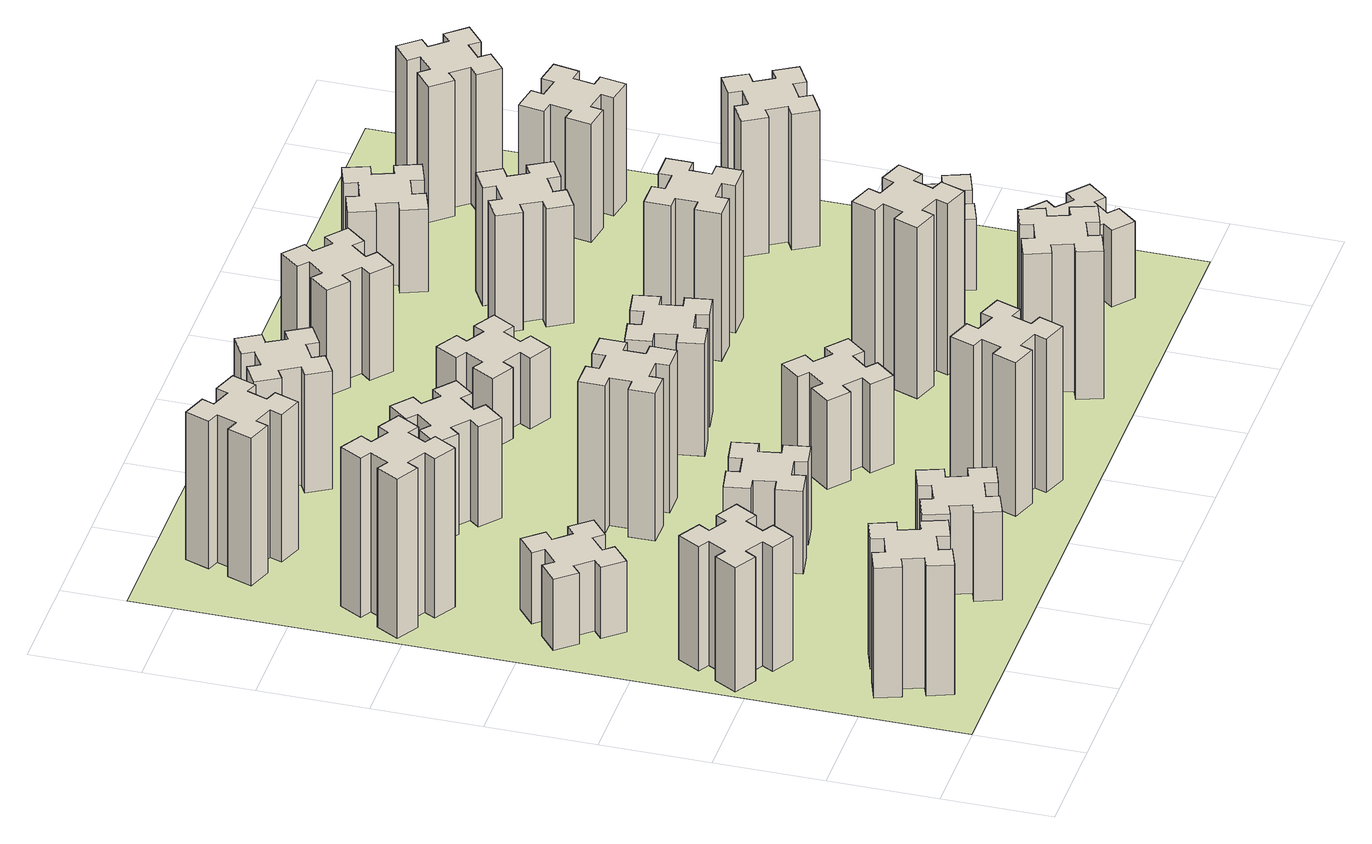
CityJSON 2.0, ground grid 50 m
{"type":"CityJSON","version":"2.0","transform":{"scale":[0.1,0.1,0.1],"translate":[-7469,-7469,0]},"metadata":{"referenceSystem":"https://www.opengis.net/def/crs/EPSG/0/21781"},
"CityObjects":{
"building1":{"type":"Building","attributes":{"class":"1000","function":"1000","usage":"1000","yearOfConstruction":2016,"roofType":"1000","measuredHeight":66,"storeysAboveGround":30,"storeysBelowGround":0},"geometry":[{"type":"Solid","lod":"1","boundaries":[[[[0,1,2,3,4,5,6,7,8,9,10,11,12,13,14,15,16,17,18,19]],[[17,16,20,21]],[[16,15,22,20]],[[15,14,23,22]],[[14,13,24,23]],[[13,12,25,24]],[[12,11,26,25]],[[11,10,27,26]],[[10,9,28,27]],[[9,8,29,28]],[[8,7,30,29]],[[7,6,31,30]],[[6,5,32,31]],[[5,4,33,32]],[[4,3,34,33]],[[3,2,35,34]],[[2,1,36,35]],[[1,0,37,36]],[[0,19,38,37]],[[19,18,39,38]],[[18,17,21,39]],[[24,25,26,27,28,29,30,31,32,33,34,35,36,37,38,39,21,20,22,23]]]]}]},
"building2":{"type":"Building","attributes":{"class":"1000","function":"1000","usage":"1000","yearOfConstruction":2016,"roofType":"1000","measuredHeight":63,"storeysAboveGround":30,"storeysBelowGround":0},"geometry":[{"type":"Solid","lod":"1","boundaries":[[[[40,41,42,43,44,45,46,47,48,49,50,51,52,53,54,55,56,57,58,59]],[[57,56,60,61]],[[56,55,62,60]],[[55,54,63,62]],[[54,53,64,63]],[[53,52,65,64]],[[52,51,66,65]],[[51,50,67,66]],[[50,49,68,67]],[[49,48,69,68]],[[48,47,70,69]],[[47,46,71,70]],[[46,45,72,71]],[[45,44,73,72]],[[44,43,74,73]],[[43,42,75,74]],[[42,41,76,75]],[[41,40,77,76]],[[40,59,78,77]],[[59,58,79,78]],[[58,57,61,79]],[[64,65,66,67,68,69,70,71,72,73,74,75,76,77,78,79,61,60,62,63]]]]}]},
"building3":{"type":"Building","attributes":{"class":"1000","function":"1000","usage":"1000","yearOfConstruction":2016,"roofType":"1000","measuredHeight":36,"storeysAboveGround":30,"storeysBelowGround":0},"geometry":[{"type":"Solid","lod":"1","boundaries":[[[[80,81,82,83,84,85,86,87,88,89,90,91,92,93,94,95,96,97,98,99]],[[97,96,100,101]],[[96,95,102,100]],[[95,94,103,102]],[[94,93,104,103]],[[93,92,105,104]],[[92,91,106,105]],[[91,90,107,106]],[[90,89,108,107]],[[89,88,109,108]],[[88,87,110,109]],[[87,86,111,110]],[[86,85,112,111]],[[85,84,113,112]],[[84,83,114,113]],[[83,82,115,114]],[[82,81,116,115]],[[81,80,117,116]],[[80,99,118,117]],[[99,98,119,118]],[[98,97,101,119]],[[104,105,106,107,108,109,110,111,112,113,114,115,116,117,118,119,101,100,102,103]]]]}]},
"building4":{"type":"Building","attributes":{"class":"1000","function":"1000","usage":"1000","yearOfConstruction":2016,"roofType":"1000","measuredHeight":81,"storeysAboveGround":30,"storeysBelowGround":0},"geometry":[{"type":"Solid","lod":"1","boundaries":[[[[120,121,122,123,124,125,126,127,128,129,130,131,132,133,134,135,136,137,138,139]],[[137,136,140,141]],[[136,135,142,140]],[[135,134,143,142]],[[134,133,144,143]],[[133,132,145,144]],[[132,131,146,145]],[[131,130,147,146]],[[130,129,148,147]],[[129,128,149,148]],[[128,127,150,149]],[[127,126,151,150]],[[126,125,152,151]],[[125,124,153,152]],[[124,123,154,153]],[[123,122,155,154]],[[122,121,156,155]],[[121,120,157,156]],[[120,139,158,157]],[[139,138,159,158]],[[138,137,141,159]],[[144,145,146,147,148,149,150,151,152,153,154,155,156,157,158,159,141,140,142,143]]]]}]},
"building5":{"type":"Building","attributes":{"class":"1000","function":"1000","usage":"1000","yearOfConstruction":2016,"roofType":"1000","measuredHeight":45,"storeysAboveGround":30,"storeysBelowGround":0},"geometry":[{"type":"Solid","lod":"1","boundaries":[[[[160,161,162,163,164,165,166,167,168,169,170,171,172,173,174,175,176,177,178,179]],[[177,176,180,181]],[[176,175,182,180]],[[175,174,183,182]],[[174,173,184,183]],[[173,172,185,184]],[[172,171,186,185]],[[171,170,187,186]],[[170,169,188,187]],[[169,168,189,188]],[[168,167,190,189]],[[167,166,191,190]],[[166,165,192,191]],[[165,164,193,192]],[[164,163,194,193]],[[163,162,195,194]],[[162,161,196,195]],[[161,160,197,196]],[[160,179,198,197]],[[179,178,199,198]],[[178,177,181,199]],[[184,185,186,187,188,189,190,191,192,193,194,195,196,197,198,199,181,180,182,183]]]]}]},
"building6":{"type":"Building","attributes":{"class":"1000","function":"1000","usage":"1000","yearOfConstruction":2016,"roofType":"1000","measuredHeight":75,"storeysAboveGround":30,"storeysBelowGround":0},"geometry":[{"type":"Solid","lod":"1","boundaries":[[[[200,201,202,203,204,205,206,207,208,209,210,211,212,213,214,215,216,217,218,219]],[[217,216,220,221]],[[216,215,222,220]],[[215,214,223,222]],[[214,213,224,223]],[[213,212,225,224]],[[212,211,226,225]],[[211,210,227,226]],[[210,209,228,227]],[[209,208,229,228]],[[208,207,230,229]],[[207,206,231,230]],[[206,205,232,231]],[[205,204,233,232]],[[204,203,234,233]],[[203,202,235,234]],[[202,201,236,235]],[[201,200,237,236]],[[200,219,238,237]],[[219,218,239,238]],[[218,217,221,239]],[[224,225,226,227,228,229,230,231,232,233,234,235,236,237,238,239,221,220,222,223]]]]}]},
"building7":{"type":"Building","attributes":{"class":"1000","function":"1000","usage":"1000","yearOfConstruction":2016,"roofType":"1000","measuredHeight":42,"storeysAboveGround":30,"storeysBelowGround":0},"geometry":[{"type":"Solid","lod":"1","boundaries":[[[[240,241,242,243,244,245,246,247,248,249,250,251,252,253,254,255,256,257,258,259]],[[257,256,260,261]],[[256,255,262,260]],[[255,254,263,262]],[[254,253,264,263]],[[253,252,265,264]],[[252,251,266,265]],[[251,250,267,266]],[[250,249,268,267]],[[249,248,269,268]],[[248,247,270,269]],[[247,246,271,270]],[[246,245,272,271]],[[245,244,273,272]],[[244,243,274,273]],[[243,242,275,274]],[[242,241,276,275]],[[241,240,277,276]],[[240,259,278,277]],[[259,258,279,278]],[[258,257,261,279]],[[264,265,266,267,268,269,270,271,272,273,274,275,276,277,278,279,261,260,262,263]]]]}]},
"building8":{"type":"Building","attributes":{"class":"1000","function":"1000","usage":"1000","yearOfConstruction":2016,"roofType":"1000","measuredHeight":75,"storeysAboveGround":30,"storeysBelowGround":0},"geometry":[{"type":"Solid","lod":"1","boundaries":[[[[280,281,282,283,284,285,286,287,288,289,290,291,292,293,294,295,296,297,298,299]],[[297,296,300,301]],[[296,295,302,300]],[[295,294,303,302]],[[294,293,304,303]],[[293,292,305,304]],[[292,291,306,305]],[[291,290,307,306]],[[290,289,308,307]],[[289,288,309,308]],[[288,287,310,309]],[[287,286,311,310]],[[286,285,312,311]],[[285,284,313,312]],[[284,283,314,313]],[[283,282,315,314]],[[282,281,316,315]],[[281,280,317,316]],[[280,299,318,317]],[[299,298,319,318]],[[298,297,301,319]],[[304,305,306,307,308,309,310,311,312,313,314,315,316,317,318,319,301,300,302,303]]]]}]},
"building9":{"type":"Building","attributes":{"class":"1000","function":"1000","usage":"1000","yearOfConstruction":2016,"roofType":"1000","measuredHeight":51,"storeysAboveGround":30,"storeysBelowGround":0},"geometry":[{"type":"Solid","lod":"1","boundaries":[[[[320,321,322,323,324,325,326,327,328,329,330,331,332,333,334,335,336,337,338,339]],[[337,336,340,341]],[[336,335,342,340]],[[335,334,343,342]],[[334,333,344,343]],[[333,332,345,344]],[[332,331,346,345]],[[331,330,347,346]],[[330,329,348,347]],[[329,328,349,348]],[[328,327,350,349]],[[327,326,351,350]],[[326,325,352,351]],[[325,324,353,352]],[[324,323,354,353]],[[323,322,355,354]],[[322,321,356,355]],[[321,320,357,356]],[[320,339,358,357]],[[339,338,359,358]],[[338,337,341,359]],[[344,345,346,347,348,349,350,351,352,353,354,355,356,357,358,359,341,340,342,343]]]]}]},
"building10":{"type":"Building","attributes":{"class":"1000","function":"1000","usage":"1000","yearOfConstruction":2016,"roofType":"1000","measuredHeight":78,"storeysAboveGround":30,"storeysBelowGround":0},"geometry":[{"type":"Solid","lod":"1","boundaries":[[[[360,361,362,363,364,365,366,367,368,369,370,371,372,373,374,375,376,377,378,379]],[[377,376,380,381]],[[376,375,382,380]],[[375,374,383,382]],[[374,373,384,383]],[[373,372,385,384]],[[372,371,386,385]],[[371,370,387,386]],[[370,369,388,387]],[[369,368,389,388]],[[368,367,390,389]],[[367,366,391,390]],[[366,365,392,391]],[[365,364,393,392]],[[364,363,394,393]],[[363,362,395,394]],[[362,361,396,395]],[[361,360,397,396]],[[360,379,398,397]],[[379,378,399,398]],[[378,377,381,399]],[[384,385,386,387,388,389,390,391,392,393,394,395,396,397,398,399,381,380,382,383]]]]}]},
"building11":{"type":"Building","attributes":{"class":"1000","function":"1000","usage":"1000","yearOfConstruction":2016,"roofType":"1000","measuredHeight":60,"storeysAboveGround":30,"storeysBelowGround":0},"geometry":[{"type":"Solid","lod":"1","boundaries":[[[[400,401,402,403,404,405,406,407,408,409,410,411,412,413,414,415,416,417,418,419]],[[417,416,420,421]],[[416,415,422,420]],[[415,414,423,422]],[[414,413,424,423]],[[413,412,425,424]],[[412,411,426,425]],[[411,410,427,426]],[[410,409,428,427]],[[409,408,429,428]],[[408,407,430,429]],[[407,406,431,430]],[[406,405,432,431]],[[405,404,433,432]],[[404,403,434,433]],[[403,402,435,434]],[[402,401,436,435]],[[401,400,437,436]],[[400,419,438,437]],[[419,418,439,438]],[[418,417,421,439]],[[424,425,426,427,428,429,430,431,432,433,434,435,436,437,438,439,421,420,422,423]]]]}]},
"building12":{"type":"Building","attributes":{"class":"1000","function":"1000","usage":"1000","yearOfConstruction":2016,"roofType":"1000","measuredHeight":45,"storeysAboveGround":30,"storeysBelowGround":0},"geometry":[{"type":"Solid","lod":"1","boundaries":[[[[440,441,442,443,444,445,446,447,448,449,450,451,452,453,454,455,456,457,458,459]],[[457,456,460,461]],[[456,455,462,460]],[[455,454,463,462]],[[454,453,464,463]],[[453,452,465,464]],[[452,451,466,465]],[[451,450,467,466]],[[450,449,468,467]],[[449,448,469,468]],[[448,447,470,469]],[[447,446,471,470]],[[446,445,472,471]],[[445,444,473,472]],[[444,443,474,473]],[[443,442,475,474]],[[442,441,476,475]],[[441,440,477,476]],[[440,459,478,477]],[[459,458,479,478]],[[458,457,461,479]],[[464,465,466,467,468,469,470,471,472,473,474,475,476,477,478,479,461,460,462,463]]]]}]},
"building13":{"type":"Building","attributes":{"class":"1000","function":"1000","usage":"1000","yearOfConstruction":2016,"roofType":"1000","measuredHeight":57,"storeysAboveGround":30,"storeysBelowGround":0},"geometry":[{"type":"Solid","lod":"1","boundaries":[[[[480,481,482,483,484,485,486,487,488,489,490,491,492,493,494,495,496,497,498,499]],[[497,496,500,501]],[[496,495,502,500]],[[495,494,503,502]],[[494,493,504,503]],[[493,492,505,504]],[[492,491,506,505]],[[491,490,507,506]],[[490,489,508,507]],[[489,488,509,508]],[[488,487,510,509]],[[487,486,511,510]],[[486,485,512,511]],[[485,484,513,512]],[[484,483,514,513]],[[483,482,515,514]],[[482,481,516,515]],[[481,480,517,516]],[[480,499,518,517]],[[499,498,519,518]],[[498,497,501,519]],[[504,505,506,507,508,509,510,511,512,513,514,515,516,517,518,519,501,500,502,503]]]]}]},
"building14":{"type":"Building","attributes":{"class":"1000","function":"1000","usage":"1000","yearOfConstruction":2016,"roofType":"1000","measuredHeight":36,"storeysAboveGround":30,"storeysBelowGround":0},"geometry":[{"type":"Solid","lod":"1","boundaries":[[[[520,521,522,523,524,525,526,527,528,529,530,531,532,533,534,535,536,537,538,539]],[[537,536,540,541]],[[536,535,542,540]],[[535,534,543,542]],[[534,533,544,543]],[[533,532,545,544]],[[532,531,546,545]],[[531,530,547,546]],[[530,529,548,547]],[[529,528,549,548]],[[528,527,550,549]],[[527,526,551,550]],[[526,525,552,551]],[[525,524,553,552]],[[524,523,554,553]],[[523,522,555,554]],[[522,521,556,555]],[[521,520,557,556]],[[520,539,558,557]],[[539,538,559,558]],[[538,537,541,559]],[[544,545,546,547,548,549,550,551,552,553,554,555,556,557,558,559,541,540,542,543]]]]}]},
"building15":{"type":"Building","attributes":{"class":"1000","function":"1000","usage":"1000","yearOfConstruction":2016,"roofType":"1000","measuredHeight":75,"storeysAboveGround":30,"storeysBelowGround":0},"geometry":[{"type":"Solid","lod":"1","boundaries":[[[[560,561,562,563,564,565,566,567,568,569,570,571,572,573,574,575,576,577,578,579]],[[577,576,580,581]],[[576,575,582,580]],[[575,574,583,582]],[[574,573,584,583]],[[573,572,585,584]],[[572,571,586,585]],[[571,570,587,586]],[[570,569,588,587]],[[569,568,589,588]],[[568,567,590,589]],[[567,566,591,590]],[[566,565,592,591]],[[565,564,593,592]],[[564,563,594,593]],[[563,562,595,594]],[[562,561,596,595]],[[561,560,597,596]],[[560,579,598,597]],[[579,578,599,598]],[[578,577,581,599]],[[584,585,586,587,588,589,590,591,592,593,594,595,596,597,598,599,581,580,582,583]]]]}]},
"building16":{"type":"Building","attributes":{"class":"1000","function":"1000","usage":"1000","yearOfConstruction":2016,"roofType":"1000","measuredHeight":87,"storeysAboveGround":30,"storeysBelowGround":0},"geometry":[{"type":"Solid","lod":"1","boundaries":[[[[600,601,602,603,604,605,606,607,608,609,610,611,612,613,614,615,616,617,618,619]],[[617,616,620,621]],[[616,615,622,620]],[[615,614,623,622]],[[614,613,624,623]],[[613,612,625,624]],[[612,611,626,625]],[[611,610,627,626]],[[610,609,628,627]],[[609,608,629,628]],[[608,607,630,629]],[[607,606,631,630]],[[606,605,632,631]],[[605,604,633,632]],[[604,603,634,633]],[[603,602,635,634]],[[602,601,636,635]],[[601,600,637,636]],[[600,619,638,637]],[[619,618,639,638]],[[618,617,621,639]],[[624,625,626,627,628,629,630,631,632,633,634,635,636,637,638,639,621,620,622,623]]]]}]},
"building17":{"type":"Building","attributes":{"class":"1000","function":"1000","usage":"1000","yearOfConstruction":2016,"roofType":"1000","measuredHeight":54,"storeysAboveGround":30,"storeysBelowGround":0},"geometry":[{"type":"Solid","lod":"1","boundaries":[[[[640,641,642,643,644,645,646,647,648,649,650,651,652,653,654,655,656,657,658,659]],[[657,656,660,661]],[[656,655,662,660]],[[655,654,663,662]],[[654,653,664,663]],[[653,652,665,664]],[[652,651,666,665]],[[651,650,667,666]],[[650,649,668,667]],[[649,648,669,668]],[[648,647,670,669]],[[647,646,671,670]],[[646,645,672,671]],[[645,644,673,672]],[[644,643,674,673]],[[643,642,675,674]],[[642,641,676,675]],[[641,640,677,676]],[[640,659,678,677]],[[659,658,679,678]],[[658,657,661,679]],[[664,665,666,667,668,669,670,671,672,673,674,675,676,677,678,679,661,660,662,663]]]]}]},
"building18":{"type":"Building","attributes":{"class":"1000","function":"1000","usage":"1000","yearOfConstruction":2016,"roofType":"1000","measuredHeight":75,"storeysAboveGround":30,"storeysBelowGround":0},"geometry":[{"type":"Solid","lod":"1","boundaries":[[[[680,681,682,683,684,685,686,687,688,689,690,691,692,693,694,695,696,697,698,699]],[[697,696,700,701]],[[696,695,702,700]],[[695,694,703,702]],[[694,693,704,703]],[[693,692,705,704]],[[692,691,706,705]],[[691,690,707,706]],[[690,689,708,707]],[[689,688,709,708]],[[688,687,710,709]],[[687,686,711,710]],[[686,685,712,711]],[[685,684,713,712]],[[684,683,714,713]],[[683,682,715,714]],[[682,681,716,715]],[[681,680,717,716]],[[680,699,718,717]],[[699,698,719,718]],[[698,697,701,719]],[[704,705,706,707,708,709,710,711,712,713,714,715,716,717,718,719,701,700,702,703]]]]}]},
"building19":{"type":"Building","attributes":{"class":"1000","function":"1000","usage":"1000","yearOfConstruction":2016,"roofType":"1000","measuredHeight":60,"storeysAboveGround":30,"storeysBelowGround":0},"geometry":[{"type":"Solid","lod":"1","boundaries":[[[[720,721,722,723,724,725,726,727,728,729,730,731,732,733,734,735,736,737,738,739]],[[737,736,740,741]],[[736,735,742,740]],[[735,734,743,742]],[[734,733,744,743]],[[733,732,745,744]],[[732,731,746,745]],[[731,730,747,746]],[[730,729,748,747]],[[729,728,749,748]],[[728,727,750,749]],[[727,726,751,750]],[[726,725,752,751]],[[725,724,753,752]],[[724,723,754,753]],[[723,722,755,754]],[[722,721,756,755]],[[721,720,757,756]],[[720,739,758,757]],[[739,738,759,758]],[[738,737,741,759]],[[744,745,746,747,748,749,750,751,752,753,754,755,756,757,758,759,741,740,742,743]]]]}]},
"building20":{"type":"Building","attributes":{"class":"1000","function":"1000","usage":"1000","yearOfConstruction":2016,"roofType":"1000","measuredHeight":39,"storeysAboveGround":30,"storeysBelowGround":0},"geometry":[{"type":"Solid","lod":"1","boundaries":[[[[760,761,762,763,764,765,766,767,768,769,770,771,772,773,774,775,776,777,778,779]],[[777,776,780,781]],[[776,775,782,780]],[[775,774,783,782]],[[774,773,784,783]],[[773,772,785,784]],[[772,771,786,785]],[[771,770,787,786]],[[770,769,788,787]],[[769,768,789,788]],[[768,767,790,789]],[[767,766,791,790]],[[766,765,792,791]],[[765,764,793,792]],[[764,763,794,793]],[[763,762,795,794]],[[762,761,796,795]],[[761,760,797,796]],[[760,779,798,797]],[[779,778,799,798]],[[778,777,781,799]],[[784,785,786,787,788,789,790,791,792,793,794,795,796,797,798,799,781,780,782,783]]]]}]},
"building21":{"type":"Building","attributes":{"class":"1000","function":"1000","usage":"1000","yearOfConstruction":2016,"roofType":"1000","measuredHeight":36,"storeysAboveGround":30,"storeysBelowGround":0},"geometry":[{"type":"Solid","lod":"1","boundaries":[[[[800,801,802,803,804,805,806,807,808,809,810,811,812,813,814,815,816,817,818,819]],[[817,816,820,821]],[[816,815,822,820]],[[815,814,823,822]],[[814,813,824,823]],[[813,812,825,824]],[[812,811,826,825]],[[811,810,827,826]],[[810,809,828,827]],[[809,808,829,828]],[[808,807,830,829]],[[807,806,831,830]],[[806,805,832,831]],[[805,804,833,832]],[[804,803,834,833]],[[803,802,835,834]],[[802,801,836,835]],[[801,800,837,836]],[[800,819,838,837]],[[819,818,839,838]],[[818,817,821,839]],[[824,825,826,827,828,829,830,831,832,833,834,835,836,837,838,839,821,820,822,823]]]]}]},
"building22":{"type":"Building","attributes":{"class":"1000","function":"1000","usage":"1000","yearOfConstruction":2016,"roofType":"1000","measuredHeight":42,"storeysAboveGround":30,"storeysBelowGround":0},"geometry":[{"type":"Solid","lod":"1","boundaries":[[[[840,841,842,843,844,845,846,847,848,849,850,851,852,853,854,855,856,857,858,859]],[[857,856,860,861]],[[856,855,862,860]],[[855,854,863,862]],[[854,853,864,863]],[[853,852,865,864]],[[852,851,866,865]],[[851,850,867,866]],[[850,849,868,867]],[[849,848,869,868]],[[848,847,870,869]],[[847,846,871,870]],[[846,845,872,871]],[[845,844,873,872]],[[844,843,874,873]],[[843,842,875,874]],[[842,841,876,875]],[[841,840,877,876]],[[840,859,878,877]],[[859,858,879,878]],[[858,857,861,879]],[[864,865,866,867,868,869,870,871,872,873,874,875,876,877,878,879,861,860,862,863]]]]}]},
"building23":{"type":"Building","attributes":{"class":"1000","function":"1000","usage":"1000","yearOfConstruction":2016,"roofType":"1000","measuredHeight":69,"storeysAboveGround":30,"storeysBelowGround":0},"geometry":[{"type":"Solid","lod":"1","boundaries":[[[[880,881,882,883,884,885,886,887,888,889,890,891,892,893,894,895,896,897,898,899]],[[897,896,900,901]],[[896,895,902,900]],[[895,894,903,902]],[[894,893,904,903]],[[893,892,905,904]],[[892,891,906,905]],[[891,890,907,906]],[[890,889,908,907]],[[889,888,909,908]],[[888,887,910,909]],[[887,886,911,910]],[[886,885,912,911]],[[885,884,913,912]],[[884,883,914,913]],[[883,882,915,914]],[[882,881,916,915]],[[881,880,917,916]],[[880,899,918,917]],[[899,898,919,918]],[[898,897,901,919]],[[904,905,906,907,908,909,910,911,912,913,914,915,916,917,918,919,901,900,902,903]]]]}]},
"building24":{"type":"Building","attributes":{"class":"1000","function":"1000","usage":"1000","yearOfConstruction":2016,"roofType":"1000","measuredHeight":60,"storeysAboveGround":30,"storeysBelowGround":0},"geometry":[{"type":"Solid","lod":"1","boundaries":[[[[920,921,922,923,924,925,926,927,928,929,930,931,932,933,934,935,936,937,938,939]],[[937,936,940,941]],[[936,935,942,940]],[[935,934,943,942]],[[934,933,944,943]],[[933,932,945,944]],[[932,931,946,945]],[[931,930,947,946]],[[930,929,948,947]],[[929,928,949,948]],[[928,927,950,949]],[[927,926,951,950]],[[926,925,952,951]],[[925,924,953,952]],[[924,923,954,953]],[[923,922,955,954]],[[922,921,956,955]],[[921,920,957,956]],[[920,939,958,957]],[[939,938,959,958]],[[938,937,941,959]],[[944,945,946,947,948,949,950,951,952,953,954,955,956,957,958,959,941,940,942,943]]]]}]},
"building25":{"type":"Building","attributes":{"class":"1000","function":"1000","usage":"1000","yearOfConstruction":2016,"roofType":"1000","measuredHeight":69,"storeysAboveGround":30,"storeysBelowGround":0},"geometry":[{"type":"Solid","lod":"1","boundaries":[[[[960,961,962,963,964,965,966,967,968,969,970,971,972,973,974,975,976,977,978,979]],[[977,976,980,981]],[[976,975,982,980]],[[975,974,983,982]],[[974,973,984,983]],[[973,972,985,984]],[[972,971,986,985]],[[971,970,987,986]],[[970,969,988,987]],[[969,968,989,988]],[[968,967,990,989]],[[967,966,991,990]],[[966,965,992,991]],[[965,964,993,992]],[[964,963,994,993]],[[963,962,995,994]],[[962,961,996,995]],[[961,960,997,996]],[[960,979,998,997]],[[979,978,999,998]],[[978,977,981,999]],[[984,985,986,987,988,989,990,991,992,993,994,995,996,997,998,999,981,980,982,983]]]]}]},
"landuse1":{"type":"LandUse","attributes":{"name":"plot1","function":"1010"},"geometry":[{"type":"MultiSurface","lod":"1","boundaries":[[[1000,1001,1002,1003]]]}]}
},
"vertices":[
[385,496,0],[291,462,0],[270,518,0],[157,477,0],[199,364,0],[255,385,0],[289,291,0],[233,270,0],[274,157,0],[387,199,0],[366,255,0],[460,289,0],[480,233,0],[593,274,0],[552,387,0],[496,366,0],[462,460,0],[518,480,0],[477,593,0],[364,552,0],[462,460,660],[518,480,660],[496,366,660],[552,387,660],[593,274,660],[480,233,660],[460,289,660],[366,255,660],[387,199,660],[274,157,660],[233,270,660],[289,291,660],[255,385,660],[199,364,660],[157,477,660],[270,518,660],[291,462,660],[385,496,660],[364,552,660],[477,593,660],
[374,1186,0],[287,1236,0],[317,1288,0],[213,1348,0],[153,1244,0],[205,1214,0],[155,1127,0],[103,1157,0],[43,1053,0],[147,993,0],[177,1045,0],[264,995,0],[234,943,0],[338,883,0],[398,987,0],[346,1017,0],[396,1104,0],[448,1074,0],[508,1178,0],[404,1238,0],[396,1104,630],[448,1074,630],[346,1017,630],[398,987,630],[338,883,630],[234,943,630],[264,995,630],[177,1045,630],[147,993,630],[43,1053,630],[103,1157,630],[155,1127,630],[205,1214,630],[153,1244,630],[213,1348,630],[317,1288,630],[287,1236,630],[374,1186,630],[404,1238,630],[508,1178,630],
[492,1888,0],[427,1964,0],[473,2003,0],[396,2095,0],[304,2018,0],[343,1972,0],[266,1907,0],[228,1953,0],[136,1876,0],[213,1784,0],[259,1823,0],[323,1746,0],[277,1708,0],[354,1616,0],[446,1693,0],[408,1739,0],[484,1803,0],[523,1757,0],[615,1834,0],[538,1926,0],[484,1803,360],[523,1757,360],[408,1739,360],[446,1693,360],[354,1616,360],[277,1708,360],[323,1746,360],[259,1823,360],[213,1784,360],[136,1876,360],[228,1953,360],[266,1907,360],[343,1972,360],[304,2018,360],[396,2095,360],[473,2003,360],[427,1964,360],[492,1888,360],[538,1926,360],[615,1834,360],
[177,2525,0],[264,2475,0],[234,2423,0],[338,2363,0],[398,2467,0],[346,2497,0],[396,2584,0],[448,2554,0],[508,2658,0],[404,2718,0],[374,2666,0],[287,2716,0],[317,2768,0],[213,2828,0],[153,2724,0],[205,2694,0],[155,2607,0],[103,2637,0],[43,2533,0],[147,2473,0],[155,2607,810],[103,2637,810],[205,2694,810],[153,2724,810],[213,2828,810],[317,2768,810],[287,2716,810],[374,2666,810],[404,2718,810],[508,2658,810],[448,2554,810],[396,2584,810],[346,2497,810],[398,2467,810],[338,2363,810],[234,2423,810],[264,2475,810],[177,2525,810],[147,2473,810],[43,2533,810],
[995,385,0],[1029,291,0],[973,270,0],[1014,157,0],[1127,199,0],[1106,255,0],[1200,289,0],[1220,233,0],[1333,274,0],[1292,387,0],[1236,366,0],[1202,460,0],[1258,480,0],[1217,593,0],[1104,552,0],[1125,496,0],[1031,462,0],[1010,518,0],[897,477,0],[939,364,0],[1031,462,450],[1010,518,450],[1125,496,450],[1104,552,450],[1217,593,450],[1258,480,450],[1202,460,450],[1236,366,450],[1292,387,450],[1333,274,450],[1220,233,450],[1200,289,450],[1106,255,450],[1127,199,450],[1014,157,450],[973,270,450],[1029,291,450],[995,385,450],[939,364,450],[897,477,450],
[389,3420,0],[355,3326,0],[299,3347,0],[257,3234,0],[370,3193,0],[391,3249,0],[485,3215,0],[464,3159,0],[577,3117,0],[618,3230,0],[562,3251,0],[596,3345,0],[652,3324,0],[693,3437,0],[580,3478,0],[560,3422,0],[466,3456,0],[487,3512,0],[374,3553,0],[333,3440,0],[466,3456,750],[487,3512,750],[560,3422,750],[580,3478,750],[693,3437,750],[652,3324,750],[596,3345,750],[562,3251,750],[618,3230,750],[577,3117,750],[464,3159,750],[485,3215,750],[391,3249,750],[370,3193,750],[257,3234,750],[299,3347,750],[355,3326,750],[389,3420,750],[333,3440,750],[374,3553,750],
[1145,1332,0],[1047,1315,0],[1037,1374,0],[918,1353,0],[939,1235,0],[998,1245,0],[1016,1147,0],[957,1137,0],[977,1018,0],[1096,1039,0],[1085,1098,0],[1184,1116,0],[1194,1057,0],[1312,1077,0],[1291,1196,0],[1232,1185,0],[1215,1284,0],[1274,1294,0],[1253,1412,0],[1135,1391,0],[1215,1284,420],[1274,1294,420],[1232,1185,420],[1291,1196,420],[1312,1077,420],[1194,1057,420],[1184,1116,420],[1085,1098,420],[1096,1039,420],[977,1018,420],[957,1137,420],[1016,1147,420],[998,1245,420],[939,1235,420],[918,1353,420],[1037,1374,420],[1047,1315,420],[1145,1332,420],[1135,1391,420],[1253,1412,420],
[1265,1965,0],[1165,1965,0],[1165,2025,0],[1045,2025,0],[1045,1905,0],[1105,1905,0],[1105,1805,0],[1045,1805,0],[1045,1685,0],[1165,1685,0],[1165,1745,0],[1265,1745,0],[1265,1685,0],[1385,1685,0],[1385,1805,0],[1325,1805,0],[1325,1905,0],[1385,1905,0],[1385,2025,0],[1265,2025,0],[1325,1905,750],[1385,1905,750],[1325,1805,750],[1385,1805,750],[1385,1685,750],[1265,1685,750],[1265,1745,750],[1165,1745,750],[1165,1685,750],[1045,1685,750],[1045,1805,750],[1105,1805,750],[1105,1905,750],[1045,1905,750],[1045,2025,750],[1165,2025,750],[1165,1965,750],[1265,1965,750],[1265,2025,750],[1385,2025,750],
[1124,2647,0],[1048,2712,0],[1086,2758,0],[994,2835,0],[917,2743,0],[963,2704,0],[899,2628,0],[853,2666,0],[776,2574,0],[868,2497,0],[906,2543,0],[983,2479,0],[944,2433,0],[1036,2356,0],[1113,2448,0],[1067,2486,0],[1132,2563,0],[1178,2524,0],[1255,2616,0],[1163,2693,0],[1132,2563,510],[1178,2524,510],[1067,2486,510],[1113,2448,510],[1036,2356,510],[944,2433,510],[983,2479,510],[906,2543,510],[868,2497,510],[776,2574,510],[853,2666,510],[899,2628,510],[963,2704,510],[917,2743,510],[994,2835,510],[1086,2758,510],[1048,2712,510],[1124,2647,510],[1163,2693,510],[1255,2616,510],
[1942,291,0],[1976,385,0],[2032,364,0],[2073,477,0],[1960,518,0],[1940,462,0],[1846,496,0],[1867,552,0],[1754,593,0],[1713,480,0],[1769,460,0],[1735,366,0],[1679,387,0],[1637,274,0],[1750,233,0],[1771,289,0],[1865,255,0],[1844,199,0],[1957,157,0],[1998,270,0],[1865,255,780],[1844,199,780],[1771,289,780],[1750,233,780],[1637,274,780],[1679,387,780],[1735,366,780],[1769,460,780],[1713,480,780],[1754,593,780],[1867,552,780],[1846,496,780],[1940,462,780],[1960,518,780],[2073,477,780],[2032,364,780],[1976,385,780],[1942,291,780],[1998,270,780],[1957,157,780],
[1236,3347,0],[1186,3434,0],[1238,3464,0],[1178,3568,0],[1074,3508,0],[1104,3456,0],[1017,3406,0],[987,3458,0],[883,3398,0],[943,3294,0],[995,3324,0],[1045,3237,0],[993,3207,0],[1053,3103,0],[1157,3163,0],[1127,3215,0],[1214,3265,0],[1244,3213,0],[1348,3273,0],[1288,3377,0],[1214,3265,600],[1244,3213,600],[1127,3215,600],[1157,3163,600],[1053,3103,600],[993,3207,600],[1045,3237,600],[995,3324,600],[943,3294,600],[883,3398,600],[987,3458,600],[1017,3406,600],[1104,3456,600],[1074,3508,600],[1178,3568,600],[1238,3464,600],[1186,3434,600],[1236,3347,600],[1288,3377,600],[1348,3273,600],
[1803,1224,0],[1739,1148,0],[1693,1186,0],[1616,1094,0],[1708,1017,0],[1746,1063,0],[1823,999,0],[1784,953,0],[1876,876,0],[1953,968,0],[1907,1006,0],[1972,1083,0],[2018,1044,0],[2095,1136,0],[2003,1213,0],[1964,1167,0],[1888,1232,0],[1926,1278,0],[1834,1355,0],[1757,1263,0],[1888,1232,450],[1926,1278,450],[1964,1167,450],[2003,1213,450],[2095,1136,450],[2018,1044,450],[1972,1083,450],[1907,1006,450],[1953,968,450],[1876,876,450],[1784,953,450],[1823,999,450],[1746,1063,450],[1708,1017,450],[1616,1094,450],[1693,1186,450],[1739,1148,450],[1803,1224,450],[1757,1263,450],[1834,1355,450],
[1885,1972,0],[1787,1955,0],[1777,2014,0],[1658,1993,0],[1679,1875,0],[1738,1885,0],[1756,1787,0],[1697,1777,0],[1717,1658,0],[1836,1679,0],[1825,1738,0],[1924,1756,0],[1934,1697,0],[2052,1717,0],[2031,1836,0],[1972,1825,0],[1955,1924,0],[2014,1934,0],[1993,2052,0],[1875,2031,0],[1955,1924,570],[2014,1934,570],[1972,1825,570],[2031,1836,570],[2052,1717,570],[1934,1697,570],[1924,1756,570],[1825,1738,570],[1836,1679,570],[1717,1658,570],[1697,1777,570],[1756,1787,570],[1738,1885,570],[1679,1875,570],[1658,1993,570],[1777,2014,570],[1787,1955,570],[1885,1972,570],[1875,2031,570],[1993,2052,570],
[1657,2525,0],[1744,2475,0],[1714,2423,0],[1818,2363,0],[1878,2467,0],[1826,2497,0],[1876,2584,0],[1928,2554,0],[1988,2658,0],[1884,2718,0],[1854,2666,0],[1767,2716,0],[1797,2768,0],[1693,2828,0],[1633,2724,0],[1685,2694,0],[1635,2607,0],[1583,2637,0],[1523,2533,0],[1627,2473,0],[1635,2607,360],[1583,2637,360],[1685,2694,360],[1633,2724,360],[1693,2828,360],[1797,2768,360],[1767,2716,360],[1854,2666,360],[1884,2718,360],[1988,2658,360],[1928,2554,360],[1876,2584,360],[1826,2497,360],[1878,2467,360],[1818,2363,360],[1714,2423,360],[1744,2475,360],[1657,2525,360],[1627,2473,360],[1523,2533,360],
[2816,366,0],[2782,460,0],[2838,480,0],[2797,593,0],[2684,552,0],[2705,496,0],[2611,462,0],[2590,518,0],[2477,477,0],[2519,364,0],[2575,385,0],[2609,291,0],[2553,270,0],[2594,157,0],[2707,199,0],[2686,255,0],[2780,289,0],[2800,233,0],[2913,274,0],[2872,387,0],[2780,289,750],[2800,233,750],[2686,255,750],[2707,199,750],[2594,157,750],[2553,270,750],[2609,291,750],[2575,385,750],[2519,364,750],[2477,477,750],[2590,518,750],[2611,462,750],[2705,496,750],[2684,552,750],[2797,593,750],[2838,480,750],[2782,460,750],[2816,366,750],[2872,387,750],[2913,274,750],
[2511,929,0],[2605,895,0],[2584,839,0],[2697,797,0],[2738,910,0],[2682,931,0],[2716,1025,0],[2772,1004,0],[2813,1117,0],[2700,1158,0],[2680,1102,0],[2586,1136,0],[2607,1192,0],[2494,1233,0],[2453,1120,0],[2509,1100,0],[2475,1006,0],[2419,1027,0],[2377,914,0],[2490,873,0],[2475,1006,870],[2419,1027,870],[2509,1100,870],[2453,1120,870],[2494,1233,870],[2607,1192,870],[2586,1136,870],[2680,1102,870],[2700,1158,870],[2813,1117,870],[2772,1004,870],[2716,1025,870],[2682,931,870],[2738,910,870],[2697,797,870],[2584,839,870],[2605,895,870],[2511,929,870],[2490,873,870],[2377,914,870],
[2007,3226,0],[2072,3303,0],[2118,3264,0],[2195,3356,0],[2103,3433,0],[2064,3387,0],[1988,3452,0],[2026,3498,0],[1934,3575,0],[1857,3483,0],[1903,3444,0],[1839,3368,0],[1793,3406,0],[1716,3314,0],[1808,3237,0],[1846,3283,0],[1923,3219,0],[1884,3173,0],[1976,3096,0],[2053,3188,0],[1923,3219,540],[1884,3173,540],[1846,3283,540],[1808,3237,540],[1716,3314,540],[1793,3406,540],[1839,3368,540],[1903,3444,540],[1857,3483,540],[1934,3575,540],[2026,3498,540],[1988,3452,540],[2064,3387,540],[2103,3433,540],[2195,3356,540],[2118,3264,540],[2072,3303,540],[2007,3226,540],[2053,3188,540],[1976,3096,540],
[2485,2005,0],[2485,1905,0],[2425,1905,0],[2425,1785,0],[2545,1785,0],[2545,1845,0],[2645,1845,0],[2645,1785,0],[2765,1785,0],[2765,1905,0],[2705,1905,0],[2705,2005,0],[2765,2005,0],[2765,2125,0],[2645,2125,0],[2645,2065,0],[2545,2065,0],[2545,2125,0],[2425,2125,0],[2425,2005,0],[2545,2065,750],[2545,2125,750],[2645,2065,750],[2645,2125,750],[2765,2125,750],[2765,2005,750],[2705,2005,750],[2705,1905,750],[2765,1905,750],[2765,1785,750],[2645,1785,750],[2645,1845,750],[2545,1845,750],[2545,1785,750],[2425,1785,750],[2425,1905,750],[2485,1905,750],[2485,2005,750],[2425,2005,750],[2425,2125,750],
[2584,2816,0],[2497,2766,0],[2467,2818,0],[2363,2758,0],[2423,2654,0],[2475,2684,0],[2525,2597,0],[2473,2567,0],[2533,2463,0],[2637,2523,0],[2607,2575,0],[2694,2625,0],[2724,2573,0],[2828,2633,0],[2768,2737,0],[2716,2707,0],[2666,2794,0],[2718,2824,0],[2658,2928,0],[2554,2868,0],[2666,2794,600],[2718,2824,600],[2716,2707,600],[2768,2737,600],[2828,2633,600],[2724,2573,600],[2694,2625,600],[2607,2575,600],[2637,2523,600],[2533,2463,600],[2473,2567,600],[2525,2597,600],[2475,2684,600],[2423,2654,600],[2363,2758,600],[2467,2818,600],[2497,2766,600],[2584,2816,600],[2554,2868,600],[2658,2928,600],
[3444,527,0],[3368,592,0],[3406,638,0],[3314,715,0],[3237,623,0],[3283,584,0],[3219,508,0],[3173,546,0],[3096,454,0],[3188,377,0],[3226,423,0],[3303,359,0],[3264,313,0],[3356,236,0],[3433,328,0],[3387,366,0],[3452,443,0],[3498,404,0],[3575,496,0],[3483,573,0],[3452,443,390],[3498,404,390],[3387,366,390],[3433,328,390],[3356,236,390],[3264,313,390],[3303,359,390],[3226,423,390],[3188,377,390],[3096,454,390],[3173,546,390],[3219,508,390],[3283,584,390],[3237,623,390],[3314,715,390],[3406,638,390],[3368,592,390],[3444,527,390],[3483,573,390],[3575,496,390],
[3456,1106,0],[3422,1200,0],[3478,1220,0],[3437,1333,0],[3324,1292,0],[3345,1236,0],[3251,1202,0],[3230,1258,0],[3117,1217,0],[3159,1104,0],[3215,1125,0],[3249,1031,0],[3193,1010,0],[3234,897,0],[3347,939,0],[3326,995,0],[3420,1029,0],[3440,973,0],[3553,1014,0],[3512,1127,0],[3420,1029,360],[3440,973,360],[3326,995,360],[3347,939,360],[3234,897,360],[3193,1010,360],[3249,1031,360],[3215,1125,360],[3159,1104,360],[3117,1217,360],[3230,1258,360],[3251,1202,360],[3345,1236,360],[3324,1292,360],[3437,1333,360],[3478,1220,360],[3422,1200,360],[3456,1106,360],[3512,1127,360],[3553,1014,360],
[2686,3215,0],[2780,3249,0],[2800,3193,0],[2913,3234,0],[2872,3347,0],[2816,3326,0],[2782,3420,0],[2838,3440,0],[2797,3553,0],[2684,3512,0],[2705,3456,0],[2611,3422,0],[2590,3478,0],[2477,3437,0],[2519,3324,0],[2575,3345,0],[2609,3251,0],[2553,3230,0],[2594,3117,0],[2707,3159,0],[2609,3251,420],[2553,3230,420],[2575,3345,420],[2519,3324,420],[2477,3437,420],[2590,3478,420],[2611,3422,420],[2705,3456,420],[2684,3512,420],[2797,3553,420],[2838,3440,420],[2782,3420,420],[2816,3326,420],[2872,3347,420],[2913,3234,420],[2800,3193,420],[2780,3249,420],[2686,3215,420],[2707,3159,420],[2594,3117,420],
[3315,1844,0],[3365,1757,0],[3313,1727,0],[3373,1623,0],[3477,1683,0],[3447,1735,0],[3534,1785,0],[3564,1733,0],[3668,1793,0],[3608,1897,0],[3556,1867,0],[3506,1954,0],[3558,1984,0],[3498,2088,0],[3394,2028,0],[3424,1976,0],[3337,1926,0],[3307,1978,0],[3203,1918,0],[3263,1814,0],[3337,1926,690],[3307,1978,690],[3424,1976,690],[3394,2028,690],[3498,2088,690],[3558,1984,690],[3506,1954,690],[3556,1867,690],[3608,1897,690],[3668,1793,690],[3564,1733,690],[3534,1785,690],[3447,1735,690],[3477,1683,690],[3373,1623,690],[3313,1727,690],[3365,1757,690],[3315,1844,690],[3263,1814,690],[3203,1918,690],
[3404,2795,0],[3305,2812,0],[3316,2871,0],[3197,2892,0],[3177,2774,0],[3236,2764,0],[3218,2665,0],[3159,2676,0],[3138,2557,0],[3257,2537,0],[3267,2596,0],[3365,2578,0],[3355,2519,0],[3473,2498,0],[3494,2617,0],[3435,2627,0],[3452,2725,0],[3511,2715,0],[3532,2833,0],[3414,2854,0],[3452,2725,600],[3511,2715,600],[3435,2627,600],[3494,2617,600],[3473,2498,600],[3355,2519,600],[3365,2578,600],[3267,2596,600],[3257,2537,600],[3138,2557,600],[3159,2676,600],[3218,2665,600],[3236,2764,600],[3177,2774,600],[3197,2892,600],[3316,2871,600],[3305,2812,600],[3404,2795,600],[3414,2854,600],[3532,2833,600],
[3368,3119,0],[3444,3183,0],[3483,3137,0],[3575,3214,0],[3498,3306,0],[3452,3268,0],[3387,3344,0],[3433,3383,0],[3356,3475,0],[3264,3398,0],[3303,3352,0],[3226,3287,0],[3188,3333,0],[3096,3256,0],[3173,3164,0],[3219,3203,0],[3283,3126,0],[3237,3088,0],[3314,2996,0],[3406,3073,0],[3283,3126,690],[3237,3088,690],[3219,3203,690],[3173,3164,690],[3096,3256,690],[3188,3333,690],[3226,3287,690],[3303,3352,690],[3264,3398,690],[3356,3475,690],[3433,3383,690],[3387,3344,690],[3452,3268,690],[3498,3306,690],[3575,3214,690],[3483,3137,690],[3444,3183,690],[3368,3119,690],[3406,3073,690],[3314,2996,690],
[5,3705,0],[3705,3705,0],[3705,5,0],[5,5,0]
]}
